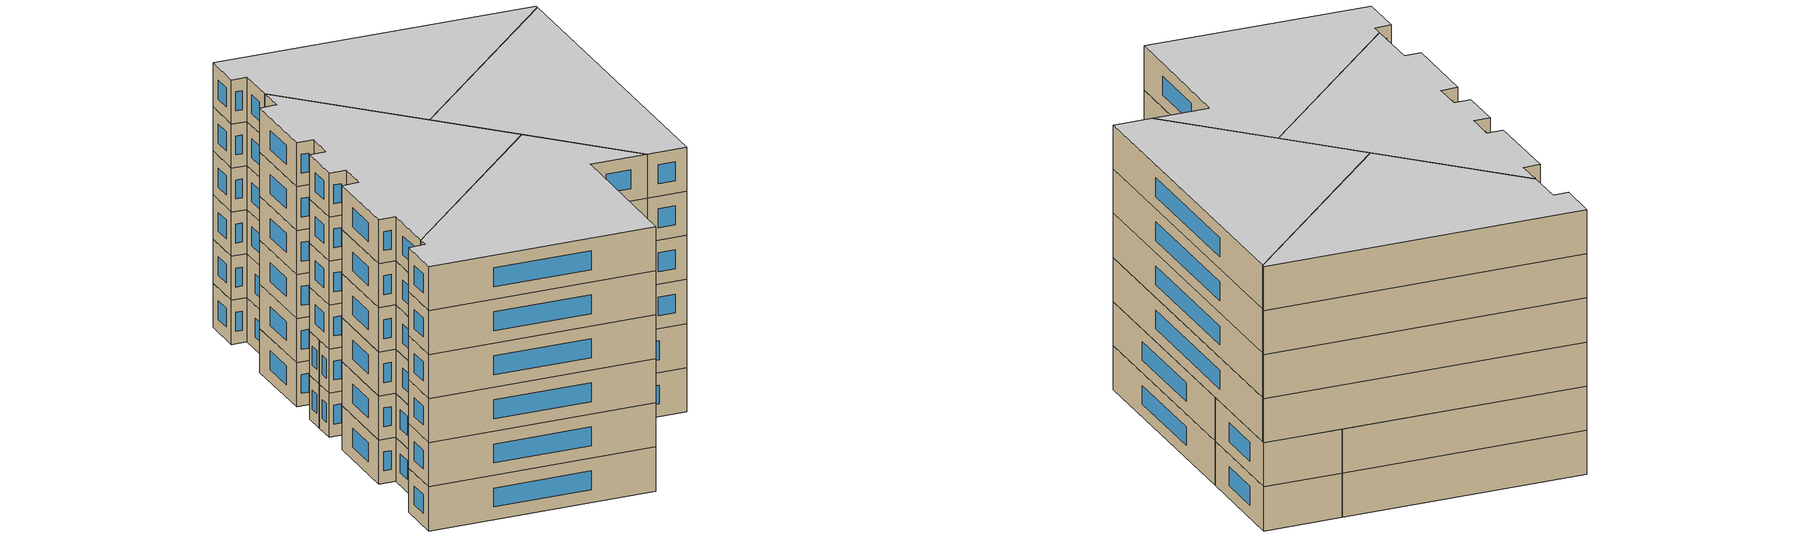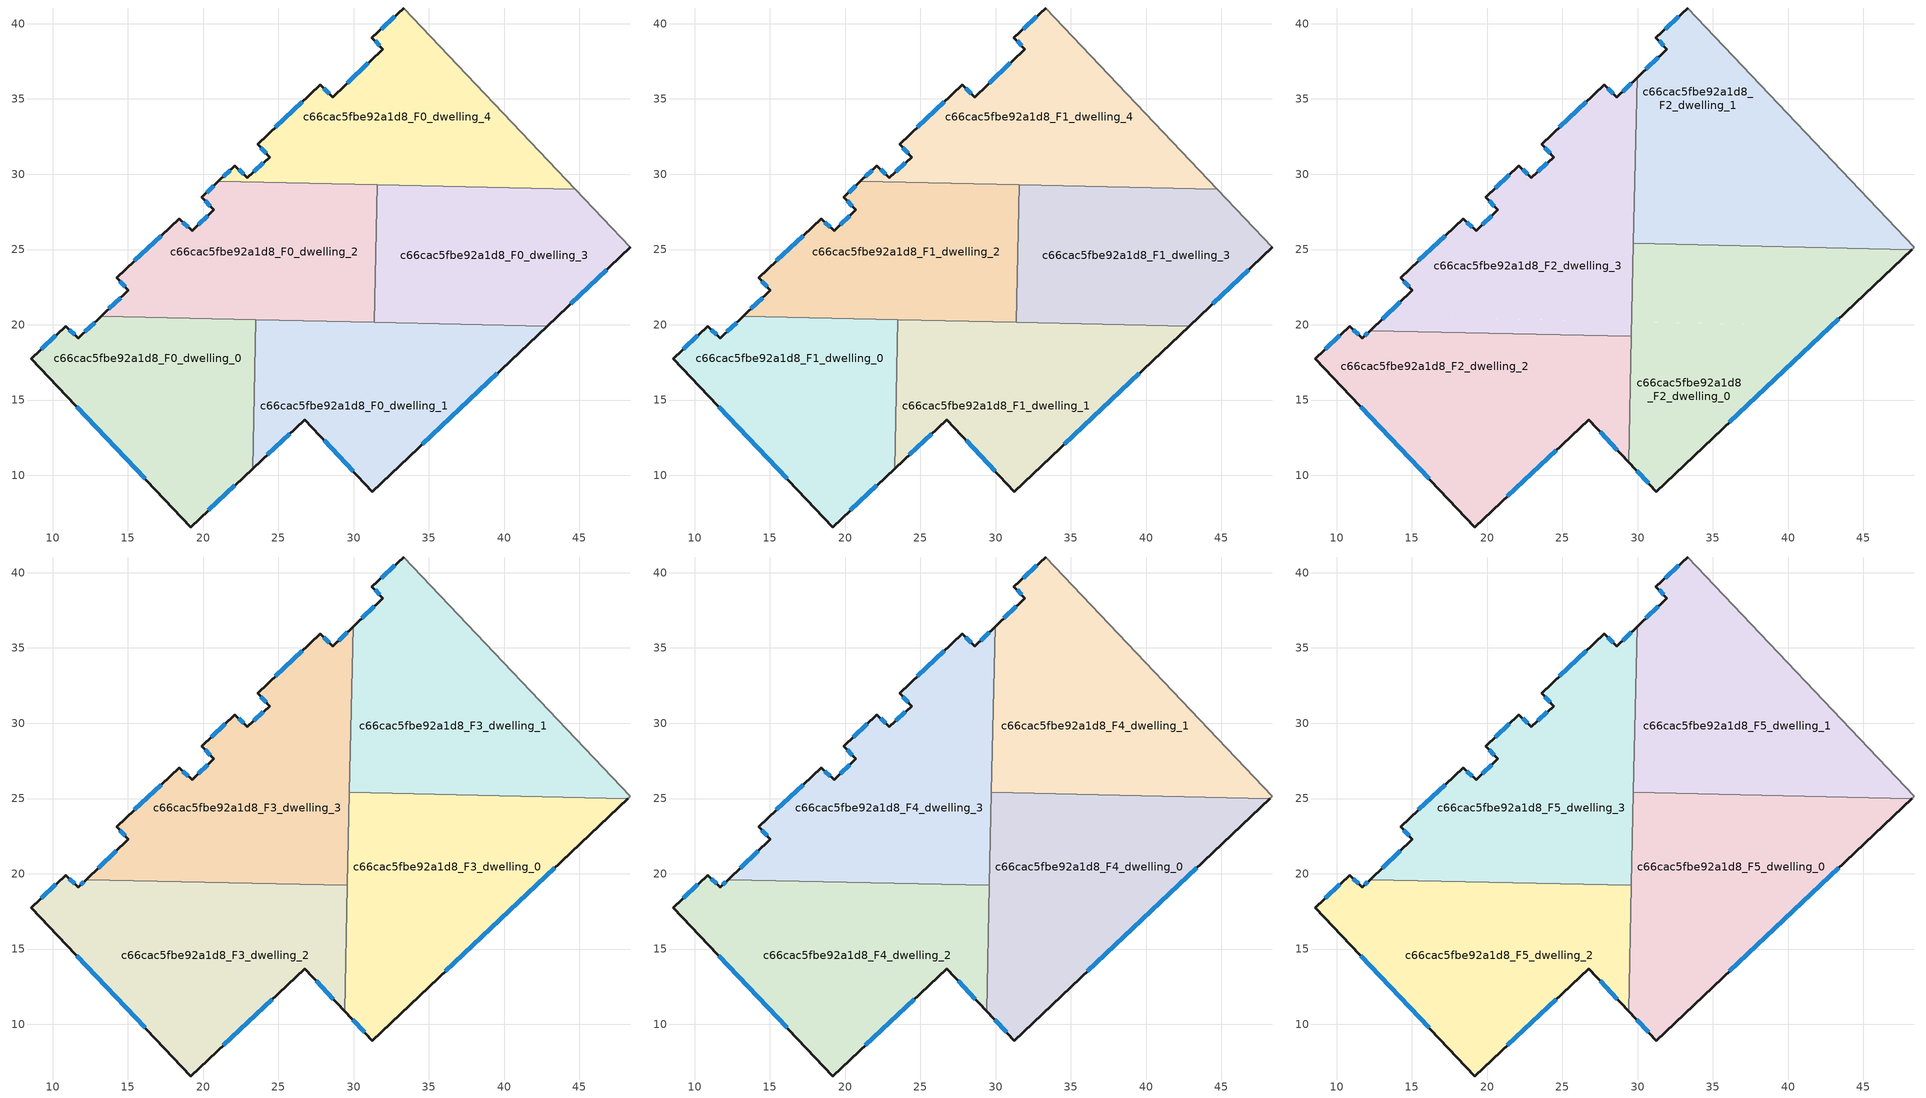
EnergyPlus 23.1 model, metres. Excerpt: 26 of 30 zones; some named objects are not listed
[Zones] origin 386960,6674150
c66cac5fbe92a1d8_F0_dwelling_0
 floor ground (EU_floor_Construction): 23.51,20.33 23.29,10.44 19.16,6.57 8.58,17.74 10.87,19.91 11.7,19.12 13.22,20.56 z0
 wall outside (EU_wall_Construction): 13.22,20.56 11.7,19.12 10.87,19.91 8.58,17.74 19.16,6.57 23.29,10.44 z0:3
 wall to c66cac5fbe92a1d8_F0_dwelling_1 (EU_wall_Construction): 23.29,10.44 23.51,20.33 z0:3
 wall to c66cac5fbe92a1d8_F0_dwelling_2 (EU_wall_Construction): 23.51,20.33 13.22,20.56 z0:3
 window (EU_Window_Construction): 20.34,7.67 22.11,9.33 / 11.6,14.55 16.14,9.76 / 10.21,19.29 9.23,18.36 / 11.46,19.34 11.1,19.68 / 12.79,20.15 12.14,19.53 z0.86:2.14
c66cac5fbe92a1d8_F0_dwelling_1
 floor ground (EU_floor_Construction): 42.85,19.91 31.25,8.92 26.74,13.68 23.29,10.44 23.51,20.33 z0
 wall outside (EU_wall_Construction): 23.29,10.44 26.74,13.68 31.25,8.92 42.85,19.91 z0:3
 wall to c66cac5fbe92a1d8_F0_dwelling_3 (EU_wall_Construction): 42.85,19.91 31.38,20.16 z0:3
 wall to c66cac5fbe92a1d8_F0_dwelling_2 (EU_wall_Construction): 31.38,20.16 23.51,20.33 z0:3
 window (EU_Window_Construction): 28.03,12.32 29.96,10.28 / 24.27,11.37 25.75,12.76 / 34.56,12.06 39.53,16.77 z0.86:2.14
c66cac5fbe92a1d8_F0_dwelling_2
 floor ground (EU_floor_Construction): 31.58,29.29 31.38,20.16 13.22,20.56 15.04,22.28 14.25,23.12 18.4,27.05 19.26,26.24 20.71,27.64 19.91,28.48 21.02,29.52 z0
 wall outside (EU_wall_Construction): 21.02,29.52 19.91,28.48 20.71,27.64 19.26,26.24 18.4,27.05 14.25,23.12 15.04,22.28 13.22,20.56 z0:3
 wall to c66cac5fbe92a1d8_F0_dwelling_3 (EU_wall_Construction): 31.38,20.16 31.58,29.29 z0:3
 wall to c66cac5fbe92a1d8_F0_dwelling_4 (EU_wall_Construction): 31.58,29.29 21.02,29.52 z0:3
 window (EU_Window_Construction): 20.7,29.23 20.23,28.78 / 14.52,21.79 13.74,21.05 / 14.47,22.88 14.81,22.52 / 17.22,25.93 15.44,24.24 / 19.02,26.47 18.65,26.82 / 20.3,27.24 19.68,26.64 / 20.14,28.24 20.48,27.88 z0.86:2.14
c66cac5fbe92a1d8_F0_dwelling_3
 floor ground (EU_floor_Construction): 44.72,29 48.38,25.14 42.85,19.91 31.38,20.16 31.58,29.29 z0
 wall outside (EU_wall_Construction): 42.85,19.91 48.38,25.14 z0:3
 wall adiabatic (EU_wall_Construction): 48.38,25.14 44.72,29 z0:3
 wall to c66cac5fbe92a1d8_F0_dwelling_4 (EU_wall_Construction): 44.72,29 31.58,29.29 z0:3
 window (EU_Window_Construction): 44.43,21.4 46.8,23.65 z0.86:2.14
c66cac5fbe92a1d8_F0_dwelling_4
 floor ground (EU_floor_Construction): 33.33,41.04 44.72,29 21.02,29.52 22.11,30.56 22.95,29.76 24.41,31.14 23.62,31.99 27.78,35.93 28.62,35.12 31.92,38.32 31.22,39.07 z0
 wall outside (EU_wall_Construction): 33.33,41.04 31.22,39.07 31.92,38.32 28.62,35.12 27.78,35.93 23.62,31.99 24.41,31.14 22.95,29.76 22.11,30.56 21.02,29.52 z0:3
 wall adiabatic (EU_wall_Construction): 44.72,29 33.33,41.04 z0:3
 window (EU_Window_Construction): 23.84,31.75 24.19,31.38 / 26.59,34.8 24.81,33.11 / 28.38,35.35 28.02,35.7 / 30.98,37.4 29.57,36.03 / 31.42,38.85 31.72,38.53 / 32.72,40.48 31.82,39.63 / 21.8,30.27 21.33,29.82 / 22.71,29.99 22.35,30.33 / 23.99,30.75 23.37,30.16 z0.86:2.14
c66cac5fbe92a1d8_F1_dwelling_0
 floor to c66cac5fbe92a1d8_F0_dwelling_0 (EU_floor_Construction): 23.51,20.33 23.29,10.44 19.16,6.57 8.58,17.74 10.87,19.91 11.7,19.12 13.22,20.56 z3
 wall outside (EU_wall_Construction): 13.22,20.56 11.7,19.12 10.87,19.91 8.58,17.74 19.16,6.57 23.29,10.44 z3:6
 wall to c66cac5fbe92a1d8_F1_dwelling_1 (EU_wall_Construction): 23.29,10.44 23.51,20.33 z3:6
 wall to c66cac5fbe92a1d8_F1_dwelling_2 (EU_wall_Construction): 23.51,20.33 13.22,20.56 z3:6
 window (EU_Window_Construction): 20.34,7.67 22.11,9.33 / 11.6,14.55 16.14,9.76 / 10.21,19.29 9.23,18.36 / 11.46,19.34 11.1,19.68 / 12.79,20.15 12.14,19.53 z3.86:5.14
c66cac5fbe92a1d8_F1_dwelling_1
 floor to c66cac5fbe92a1d8_F0_dwelling_1 (EU_floor_Construction): 42.85,19.91 31.25,8.92 26.74,13.68 23.29,10.44 23.51,20.33 z3
 wall outside (EU_wall_Construction): 23.29,10.44 26.74,13.68 31.25,8.92 42.85,19.91 z3:6
 wall to c66cac5fbe92a1d8_F1_dwelling_3 (EU_wall_Construction): 42.85,19.91 31.38,20.16 z3:6
 wall to c66cac5fbe92a1d8_F1_dwelling_2 (EU_wall_Construction): 31.38,20.16 23.51,20.33 z3:6
 window (EU_Window_Construction): 28.03,12.32 29.96,10.28 / 24.27,11.37 25.75,12.76 / 34.56,12.06 39.53,16.77 z3.86:5.14
c66cac5fbe92a1d8_F1_dwelling_2
 floor to c66cac5fbe92a1d8_F0_dwelling_2 (EU_floor_Construction): 31.58,29.29 31.38,20.16 13.22,20.56 15.04,22.28 14.25,23.12 18.4,27.05 19.26,26.24 20.71,27.64 19.91,28.48 21.02,29.52 z3
 wall outside (EU_wall_Construction): 21.02,29.52 19.91,28.48 20.71,27.64 19.26,26.24 18.4,27.05 14.25,23.12 15.04,22.28 13.22,20.56 z3:6
 wall to c66cac5fbe92a1d8_F1_dwelling_3 (EU_wall_Construction): 31.38,20.16 31.58,29.29 z3:6
 wall to c66cac5fbe92a1d8_F1_dwelling_4 (EU_wall_Construction): 31.58,29.29 21.02,29.52 z3:6
 window (EU_Window_Construction): 20.7,29.23 20.23,28.78 / 14.52,21.79 13.74,21.05 / 14.47,22.88 14.81,22.52 / 17.22,25.93 15.44,24.24 / 19.02,26.47 18.65,26.82 / 20.3,27.24 19.68,26.64 / 20.14,28.24 20.48,27.88 z3.86:5.14
 ceiling adiabatic (EU_roof_Construction): 31.38,20.16 31.58,29.29 29.81,29.33 29.61,20.2 z6
c66cac5fbe92a1d8_F1_dwelling_3
 floor to c66cac5fbe92a1d8_F0_dwelling_3 (EU_floor_Construction): 44.72,29 48.38,25.14 42.85,19.91 31.38,20.16 31.58,29.29 z3
 wall outside (EU_wall_Construction): 42.85,19.91 48.38,25.14 z3:6
 wall adiabatic (EU_wall_Construction): 48.38,25.14 44.72,29 z3:6
 wall to c66cac5fbe92a1d8_F1_dwelling_4 (EU_wall_Construction): 44.72,29 31.58,29.29 z3:6
 window (EU_Window_Construction): 44.43,21.4 46.8,23.65 z3.86:5.14
c66cac5fbe92a1d8_F1_dwelling_4
 floor to c66cac5fbe92a1d8_F0_dwelling_4 (EU_floor_Construction): 33.33,41.04 44.72,29 21.02,29.52 22.11,30.56 22.95,29.76 24.41,31.14 23.62,31.99 27.78,35.93 28.62,35.12 31.92,38.32 31.22,39.07 z3
 wall outside (EU_wall_Construction): 33.33,41.04 31.22,39.07 31.92,38.32 28.62,35.12 27.78,35.93 23.62,31.99 24.41,31.14 22.95,29.76 22.11,30.56 21.02,29.52 z3:6
 wall adiabatic (EU_wall_Construction): 44.72,29 33.33,41.04 z3:6
 window (EU_Window_Construction): 23.84,31.75 24.19,31.38 / 26.59,34.8 24.81,33.11 / 28.38,35.35 28.02,35.7 / 30.98,37.4 29.57,36.03 / 31.42,38.85 31.72,38.53 / 32.72,40.48 31.82,39.63 / 21.8,30.27 21.33,29.82 / 22.71,29.99 22.35,30.33 / 23.99,30.75 23.37,30.16 z3.86:5.14
c66cac5fbe92a1d8_F2_dwelling_0
 floor to c66cac5fbe92a1d8_F1_dwelling_1 (EU_floor_Construction): 42.85,19.91 31.25,8.92 29.4,10.88 29.61,20.2 z6
 floor to c66cac5fbe92a1d8_F1_dwelling_3 (EU_floor_Construction): 48.22,25 42.85,19.91 31.38,20.16 31.49,25.37 z6
 floor adiabatic (EU_floor_Construction): 31.49,25.37 31.38,20.16 29.61,20.2 29.72,25.4 z6
 wall outside (EU_wall_Construction): 29.4,10.88 31.25,8.92 48.22,25 z6:9
 wall to c66cac5fbe92a1d8_F2_dwelling_1 (EU_wall_Construction): 48.22,25 29.72,25.4 z6:9
 wall to c66cac5fbe92a1d8_F2_dwelling_2 (EU_wall_Construction): 29.58,19.24 29.4,10.88 z6:9
 wall to c66cac5fbe92a1d8_F2_dwelling_3 (EU_wall_Construction): 29.72,25.4 29.58,19.24 z6:9
 window (EU_Window_Construction): 36.1,13.52 43.37,20.4 / 29.93,10.32 30.72,9.48 z6.86:8.14
c66cac5fbe92a1d8_F2_dwelling_1
 floor to c66cac5fbe92a1d8_F1_dwelling_4 (EU_floor_Construction): 33.33,41.04 44.72,29 29.81,29.33 29.96,36.41 31.92,38.32 31.22,39.07 z6
 floor adiabatic (EU_floor_Construction): 31.58,29.29 31.49,25.37 29.72,25.4 29.81,29.33 z6
 floor to c66cac5fbe92a1d8_F1_dwelling_3 (EU_floor_Construction): 44.72,29 48.38,25.14 48.22,25 31.49,25.37 31.58,29.29 z6
 wall outside (EU_wall_Construction): 33.33,41.04 31.22,39.07 31.92,38.32 29.96,36.41 z6:9
 wall adiabatic (EU_wall_Construction): 48.22,25 48.38,25.14 33.33,41.04 z6:9
 wall to c66cac5fbe92a1d8_F2_dwelling_3 (EU_wall_Construction): 29.96,36.41 29.72,25.4 z6:9
 window (EU_Window_Construction): 32.72,40.48 31.82,39.63 / 31.36,37.77 30.52,36.96 / 31.42,38.85 31.72,38.53 z6.86:8.14
c66cac5fbe92a1d8_F2_dwelling_2
 floor to c66cac5fbe92a1d8_F1_dwelling_0 (EU_floor_Construction): 23.48,19.37 23.29,10.44 19.16,6.57 8.58,17.74 10.87,19.91 11.7,19.12 12.23,19.62 z6
 floor to c66cac5fbe92a1d8_F1_dwelling_1 (EU_floor_Construction): 29.58,19.24 29.4,10.88 26.74,13.68 23.29,10.44 23.48,19.37 z6
 wall outside (EU_wall_Construction): 12.23,19.62 11.7,19.12 10.87,19.91 8.58,17.74 19.16,6.57 26.74,13.68 29.4,10.88 z6:9
 wall to c66cac5fbe92a1d8_F2_dwelling_3 (EU_wall_Construction): 29.58,19.24 12.23,19.62 z6:9
 window (EU_Window_Construction): 12.08,19.47 11.85,19.26 / 27.5,12.88 28.64,11.68 / 21.33,8.6 24.58,11.65 / 11.6,14.55 16.14,9.76 / 10.21,19.29 9.23,18.36 / 11.46,19.34 11.1,19.68 z6.86:8.14
c66cac5fbe92a1d8_F2_dwelling_3
 floor to c66cac5fbe92a1d8_F1_dwelling_2 (EU_floor_Construction): 29.81,29.33 29.61,20.2 13.22,20.56 15.04,22.28 14.25,23.12 18.4,27.05 19.26,26.24 20.71,27.64 19.91,28.48 21.02,29.52 z6
 floor to c66cac5fbe92a1d8_F1_dwelling_0 (EU_floor_Construction): 23.51,20.33 23.48,19.37 12.23,19.62 13.22,20.56 z6
 floor to c66cac5fbe92a1d8_F1_dwelling_4 (EU_floor_Construction): 29.96,36.41 29.81,29.33 21.02,29.52 22.11,30.56 22.95,29.76 24.41,31.14 23.62,31.99 27.78,35.93 28.62,35.12 z6
 floor to c66cac5fbe92a1d8_F1_dwelling_1 (EU_floor_Construction): 29.61,20.2 29.58,19.24 23.48,19.37 23.51,20.33 z6
 wall outside (EU_wall_Construction): 29.96,36.41 28.62,35.12 27.78,35.93 23.62,31.99 24.41,31.14 22.95,29.76 22.11,30.56 19.91,28.48 20.71,27.64 19.26,26.24 18.4,27.05 14.25,23.12 15.04,22.28 12.23,19.62 z6:9
 window (EU_Window_Construction): 19.02,26.47 18.65,26.82 / 20.3,27.24 19.68,26.64 / 20.14,28.24 20.48,27.88 / 21.48,29.97 20.54,29.08 / 22.71,29.99 22.35,30.33 / 23.99,30.75 23.37,30.16 / 23.84,31.75 24.19,31.38 / 26.59,34.8 24.81,33.11 / 28.38,35.35 28.02,35.7 / 29.58,36.04 29.01,35.49 / 14.24,21.52 13.04,20.38 / 14.47,22.88 14.81,22.52 / 17.22,25.93 15.44,24.24 z6.86:8.14
c66cac5fbe92a1d8_F3_dwelling_0
 floor to c66cac5fbe92a1d8_F2_dwelling_0 (EU_floor_Construction): 48.22,25 31.25,8.92 29.4,10.88 29.72,25.4 z9
 wall outside (EU_wall_Construction): 29.4,10.88 31.25,8.92 48.22,25 z9:12
 wall to c66cac5fbe92a1d8_F3_dwelling_1 (EU_wall_Construction): 48.22,25 29.72,25.4 z9:12
 wall to c66cac5fbe92a1d8_F3_dwelling_2 (EU_wall_Construction): 29.58,19.24 29.4,10.88 z9:12
 wall to c66cac5fbe92a1d8_F3_dwelling_3 (EU_wall_Construction): 29.72,25.4 29.58,19.24 z9:12
 window (EU_Window_Construction): 36.1,13.52 43.37,20.4 / 29.93,10.32 30.72,9.48 z9.86:11.14
c66cac5fbe92a1d8_F3_dwelling_1
 floor to c66cac5fbe92a1d8_F2_dwelling_1 (EU_floor_Construction): 33.33,41.04 48.38,25.14 48.22,25 29.72,25.4 29.96,36.41 31.92,38.32 31.22,39.07 z9
 wall outside (EU_wall_Construction): 33.33,41.04 31.22,39.07 31.92,38.32 29.96,36.41 z9:12
 wall adiabatic (EU_wall_Construction): 48.22,25 48.38,25.14 33.33,41.04 z9:12
 wall to c66cac5fbe92a1d8_F3_dwelling_3 (EU_wall_Construction): 29.96,36.41 29.72,25.4 z9:12
 window (EU_Window_Construction): 32.72,40.48 31.82,39.63 / 31.36,37.77 30.52,36.96 / 31.42,38.85 31.72,38.53 z9.86:11.14
c66cac5fbe92a1d8_F3_dwelling_2
 floor to c66cac5fbe92a1d8_F2_dwelling_2 (EU_floor_Construction): 29.58,19.24 29.4,10.88 26.74,13.68 19.16,6.57 8.58,17.74 10.87,19.91 11.7,19.12 12.23,19.62 z9
 wall outside (EU_wall_Construction): 12.23,19.62 11.7,19.12 10.87,19.91 8.58,17.74 19.16,6.57 26.74,13.68 29.4,10.88 z9:12
 wall to c66cac5fbe92a1d8_F3_dwelling_3 (EU_wall_Construction): 29.58,19.24 12.23,19.62 z9:12
 window (EU_Window_Construction): 12.08,19.47 11.85,19.26 / 27.5,12.88 28.64,11.68 / 21.33,8.6 24.58,11.65 / 11.6,14.55 16.14,9.76 / 10.21,19.29 9.23,18.36 / 11.46,19.34 11.1,19.68 z9.86:11.14
c66cac5fbe92a1d8_F3_dwelling_3
 floor to c66cac5fbe92a1d8_F2_dwelling_3 (EU_floor_Construction): 29.96,36.41 29.58,19.24 12.23,19.62 15.04,22.28 14.25,23.12 18.4,27.05 19.26,26.24 20.71,27.64 19.91,28.48 22.11,30.56 22.95,29.76 24.41,31.14 23.62,31.99 27.78,35.93 28.62,35.12 z9
 wall outside (EU_wall_Construction): 29.96,36.41 28.62,35.12 27.78,35.93 23.62,31.99 24.41,31.14 22.95,29.76 22.11,30.56 19.91,28.48 20.71,27.64 19.26,26.24 18.4,27.05 14.25,23.12 15.04,22.28 12.23,19.62 z9:12
 window (EU_Window_Construction): 19.02,26.47 18.65,26.82 / 20.3,27.24 19.68,26.64 / 20.14,28.24 20.48,27.88 / 21.48,29.97 20.54,29.08 / 22.71,29.99 22.35,30.33 / 23.99,30.75 23.37,30.16 / 23.84,31.75 24.19,31.38 / 26.59,34.8 24.81,33.11 / 28.38,35.35 28.02,35.7 / 29.58,36.04 29.01,35.49 / 14.24,21.52 13.04,20.38 / 14.47,22.88 14.81,22.52 / 17.22,25.93 15.44,24.24 z9.86:11.14
c66cac5fbe92a1d8_F4_dwelling_0
 floor to c66cac5fbe92a1d8_F3_dwelling_0 (EU_floor_Construction): 48.22,25 31.25,8.92 29.4,10.88 29.72,25.4 z12
 wall outside (EU_wall_Construction): 29.4,10.88 31.25,8.92 48.22,25 z12:15
 wall to c66cac5fbe92a1d8_F4_dwelling_1 (EU_wall_Construction): 48.22,25 29.72,25.4 z12:15
 wall to c66cac5fbe92a1d8_F4_dwelling_2 (EU_wall_Construction): 29.58,19.24 29.4,10.88 z12:15
 wall to c66cac5fbe92a1d8_F4_dwelling_3 (EU_wall_Construction): 29.72,25.4 29.58,19.24 z12:15
 window (EU_Window_Construction): 36.1,13.52 43.37,20.4 / 29.93,10.32 30.72,9.48 z12.86:14.14
c66cac5fbe92a1d8_F4_dwelling_1
 floor to c66cac5fbe92a1d8_F3_dwelling_1 (EU_floor_Construction): 33.33,41.04 48.38,25.14 48.22,25 29.72,25.4 29.96,36.41 31.92,38.32 31.22,39.07 z12
 wall outside (EU_wall_Construction): 33.33,41.04 31.22,39.07 31.92,38.32 29.96,36.41 z12:15
 wall adiabatic (EU_wall_Construction): 48.22,25 48.38,25.14 33.33,41.04 z12:15
 wall to c66cac5fbe92a1d8_F4_dwelling_3 (EU_wall_Construction): 29.96,36.41 29.72,25.4 z12:15
 window (EU_Window_Construction): 32.72,40.48 31.82,39.63 / 31.36,37.77 30.52,36.96 / 31.42,38.85 31.72,38.53 z12.86:14.14
c66cac5fbe92a1d8_F4_dwelling_2
 floor to c66cac5fbe92a1d8_F3_dwelling_2 (EU_floor_Construction): 29.58,19.24 29.4,10.88 26.74,13.68 19.16,6.57 8.58,17.74 10.87,19.91 11.7,19.12 12.23,19.62 z12
 wall outside (EU_wall_Construction): 12.23,19.62 11.7,19.12 10.87,19.91 8.58,17.74 19.16,6.57 26.74,13.68 29.4,10.88 z12:15
 wall to c66cac5fbe92a1d8_F4_dwelling_3 (EU_wall_Construction): 29.58,19.24 12.23,19.62 z12:15
 window (EU_Window_Construction): 12.08,19.47 11.85,19.26 / 27.5,12.88 28.64,11.68 / 21.33,8.6 24.58,11.65 / 11.6,14.55 16.14,9.76 / 10.21,19.29 9.23,18.36 / 11.46,19.34 11.1,19.68 z12.86:14.14
c66cac5fbe92a1d8_F4_dwelling_3
 floor to c66cac5fbe92a1d8_F3_dwelling_3 (EU_floor_Construction): 29.96,36.41 29.58,19.24 12.23,19.62 15.04,22.28 14.25,23.12 18.4,27.05 19.26,26.24 20.71,27.64 19.91,28.48 22.11,30.56 22.95,29.76 24.41,31.14 23.62,31.99 27.78,35.93 28.62,35.12 z12
 wall outside (EU_wall_Construction): 29.96,36.41 28.62,35.12 27.78,35.93 23.62,31.99 24.41,31.14 22.95,29.76 22.11,30.56 19.91,28.48 20.71,27.64 19.26,26.24 18.4,27.05 14.25,23.12 15.04,22.28 12.23,19.62 z12:15
 window (EU_Window_Construction): 19.02,26.47 18.65,26.82 / 20.3,27.24 19.68,26.64 / 20.14,28.24 20.48,27.88 / 21.48,29.97 20.54,29.08 / 22.71,29.99 22.35,30.33 / 23.99,30.75 23.37,30.16 / 23.84,31.75 24.19,31.38 / 26.59,34.8 24.81,33.11 / 28.38,35.35 28.02,35.7 / 29.58,36.04 29.01,35.49 / 14.24,21.52 13.04,20.38 / 14.47,22.88 14.81,22.52 / 17.22,25.93 15.44,24.24 z12.86:14.14
c66cac5fbe92a1d8_F5_dwelling_0
 floor to c66cac5fbe92a1d8_F4_dwelling_0 (EU_floor_Construction): 48.22,25 31.25,8.92 29.4,10.88 29.72,25.4 z15
 wall outside (EU_wall_Construction): 29.4,10.88 31.25,8.92 48.22,25 z15:18
 wall to c66cac5fbe92a1d8_F5_dwelling_1 (EU_wall_Construction): 48.22,25 29.72,25.4 z15:18
 wall to c66cac5fbe92a1d8_F5_dwelling_2 (EU_wall_Construction): 29.58,19.24 29.4,10.88 z15:18
 wall to c66cac5fbe92a1d8_F5_dwelling_3 (EU_wall_Construction): 29.72,25.4 29.58,19.24 z15:18
 window (EU_Window_Construction): 36.1,13.52 43.37,20.4 / 29.93,10.32 30.72,9.48 z15.86:17.14
 ceiling to c66cac5fbe92a1d8_F6_dwelling_0 (EU_floor_Construction): 48.22,25 29.72,25.4 29.4,10.88 31.25,8.92 z18
c66cac5fbe92a1d8_F5_dwelling_1
 floor to c66cac5fbe92a1d8_F4_dwelling_1 (EU_floor_Construction): 33.33,41.04 48.38,25.14 48.22,25 29.72,25.4 29.96,36.41 31.92,38.32 31.22,39.07 z15
 wall outside (EU_wall_Construction): 33.33,41.04 31.22,39.07 31.92,38.32 29.96,36.41 z15:18
 wall adiabatic (EU_wall_Construction): 48.22,25 48.38,25.14 33.33,41.04 z15:18
 wall to c66cac5fbe92a1d8_F5_dwelling_3 (EU_wall_Construction): 29.96,36.41 29.72,25.4 z15:18
 window (EU_Window_Construction): 32.72,40.48 31.82,39.63 / 31.36,37.77 30.52,36.96 / 31.42,38.85 31.72,38.53 z15.86:17.14
 ceiling to c66cac5fbe92a1d8_F6_dwelling_1 (EU_floor_Construction): 48.38,25.14 33.33,41.04 31.22,39.07 31.92,38.32 29.96,36.41 29.72,25.4 48.22,25 z18
c66cac5fbe92a1d8_F5_dwelling_2
 floor to c66cac5fbe92a1d8_F4_dwelling_2 (EU_floor_Construction): 29.58,19.24 29.4,10.88 26.74,13.68 19.16,6.57 8.58,17.74 10.87,19.91 11.7,19.12 12.23,19.62 z15
 wall outside (EU_wall_Construction): 12.23,19.62 11.7,19.12 10.87,19.91 8.58,17.74 19.16,6.57 26.74,13.68 29.4,10.88 z15:18
 wall to c66cac5fbe92a1d8_F5_dwelling_3 (EU_wall_Construction): 29.58,19.24 12.23,19.62 z15:18
 window (EU_Window_Construction): 12.08,19.47 11.85,19.26 / 27.5,12.88 28.64,11.68 / 21.33,8.6 24.58,11.65 / 11.6,14.55 16.14,9.76 / 10.21,19.29 9.23,18.36 / 11.46,19.34 11.1,19.68 z15.86:17.14
 ceiling to c66cac5fbe92a1d8_F6_dwelling_2 (EU_floor_Construction): 29.4,10.88 29.58,19.24 12.23,19.62 11.7,19.12 10.87,19.91 8.58,17.74 19.16,6.57 26.74,13.68 z18
c66cac5fbe92a1d8_F5_dwelling_3
 floor to c66cac5fbe92a1d8_F4_dwelling_3 (EU_floor_Construction): 29.96,36.41 29.58,19.24 12.23,19.62 15.04,22.28 14.25,23.12 18.4,27.05 19.26,26.24 20.71,27.64 19.91,28.48 22.11,30.56 22.95,29.76 24.41,31.14 23.62,31.99 27.78,35.93 28.62,35.12 z15
 wall outside (EU_wall_Construction): 29.96,36.41 28.62,35.12 27.78,35.93 23.62,31.99 24.41,31.14 22.95,29.76 22.11,30.56 19.91,28.48 20.71,27.64 19.26,26.24 18.4,27.05 14.25,23.12 15.04,22.28 12.23,19.62 z15:18
 window (EU_Window_Construction): 19.02,26.47 18.65,26.82 / 20.3,27.24 19.68,26.64 / 20.14,28.24 20.48,27.88 / 21.48,29.97 20.54,29.08 / 22.71,29.99 22.35,30.33 / 23.99,30.75 23.37,30.16 / 23.84,31.75 24.19,31.38 / 26.59,34.8 24.81,33.11 / 28.38,35.35 28.02,35.7 / 29.58,36.04 29.01,35.49 / 14.24,21.52 13.04,20.38 / 14.47,22.88 14.81,22.52 / 17.22,25.93 15.44,24.24 z15.86:17.14
 ceiling to c66cac5fbe92a1d8_F6_dwelling_3 (EU_floor_Construction): 29.58,19.24 29.96,36.41 28.62,35.12 27.78,35.93 23.62,31.99 24.41,31.14 22.95,29.76 22.11,30.56 19.91,28.48 20.71,27.64 19.26,26.24 18.4,27.05 14.25,23.12 15.04,22.28 12.23,19.62 z18
[Building]
EU S2 Campaign: North Axis=0; Terrain=City; Solar Distribution=FullExterior
[Site:Location]
Helsinki-Vantaa.AP: Latitude=60.317; Longitude=24.963; Time Zone=2; Elevation=54.6
[SizingPeriod:WeatherFileDays]
AnnualSizingPeriod: Begin Month=1; Begin Day of Month=1; End Month=12; End Day of Month=31; Day of Week for Start Day=Monday; Use Weather File Daylight Saving Period=No; Use Weather File Rain and Snow Indicators=No
[MATERIAL]
EU_InternalMass_Material: Roughness=MediumRough; Thickness=0.1; Conductivity=1; Density=1800; Specific Heat=900; Thermal Absorptance=0.9; Solar Absorptance=0.7; Visible Absorptance=0.7
[MATERIAL:NOMASS] Roughness=MediumRough; Thermal Absorptance=0.9; Solar Absorptance=0.7; Visible Absorptance=0.7
Name | Thermal Resistance
EU_wall_NoMass | 2.6932
EU_roof_NoMass | 3.19818
EU_floor_NoMass | 2.22482
[WINDOWMATERIAL:SIMPLEGLAZINGSYSTEM]
EU_Window_SimpleGlazing: UFactor=2.14966; Solar Heat Gain Coefficient=0.7; Visible Transmittance=0.7
[CONSTRUCTION]
EU_wall_Construction: EU_wall_NoMass
EU_roof_Construction: EU_roof_NoMass
EU_floor_Construction: EU_floor_NoMass
EU_Window_Construction: EU_Window_SimpleGlazing
EU_InternalMass_Construction: EU_InternalMass_Material
[ZONE] Type=1; Multiplier=1; Ceiling Height=autocalculate; Floor Area=autocalculate; Part of Total Floor Area=Yes
Name | Volume
c66cac5fbe92a1d8_F0_dwelling_0; c66cac5fbe92a1d8_F1_dwelling_0; c66cac5fbe92a1d8_F0_dwelling_1; c66cac5fbe92a1d8_F1_dwelling_1 | 398.078
c66cac5fbe92a1d8_F2_dwelling_0; c66cac5fbe92a1d8_F3_dwelling_0; c66cac5fbe92a1d8_F4_dwelling_0; c66cac5fbe92a1d8_F5_dwelling_0 | 497.662
c66cac5fbe92a1d8_F2_dwelling_1; c66cac5fbe92a1d8_F3_dwelling_1; c66cac5fbe92a1d8_F4_dwelling_1; c66cac5fbe92a1d8_F5_dwelling_1 | 497.618
c66cac5fbe92a1d8_F0_dwelling_2; c66cac5fbe92a1d8_F1_dwelling_2 | 398.126
c66cac5fbe92a1d8_F2_dwelling_2; c66cac5fbe92a1d8_F3_dwelling_2; c66cac5fbe92a1d8_F4_dwelling_2; c66cac5fbe92a1d8_F5_dwelling_2 | 497.843
c66cac5fbe92a1d8_F0_dwelling_3; c66cac5fbe92a1d8_F1_dwelling_3 | 398.141
c66cac5fbe92a1d8_F2_dwelling_3; c66cac5fbe92a1d8_F3_dwelling_3; c66cac5fbe92a1d8_F4_dwelling_3; c66cac5fbe92a1d8_F5_dwelling_3 | 497.38
c66cac5fbe92a1d8_F0_dwelling_4; c66cac5fbe92a1d8_F1_dwelling_4 | 398.103
[INTERNALMASS] Construction=EU_InternalMass_Construction
Name | Zone or ZoneList | Surface Area
c66cac5fbe92a1d8_F0_dwelling_0_EU_InternalMass | c66cac5fbe92a1d8_F0_dwelling_0 | 132.695
c66cac5fbe92a1d8_F0_dwelling_1_EU_InternalMass | c66cac5fbe92a1d8_F0_dwelling_1 | 132.696
c66cac5fbe92a1d8_F0_dwelling_2_EU_InternalMass | c66cac5fbe92a1d8_F0_dwelling_2 | 132.708
c66cac5fbe92a1d8_F0_dwelling_3_EU_InternalMass | c66cac5fbe92a1d8_F0_dwelling_3 | 132.713
c66cac5fbe92a1d8_F0_dwelling_4_EU_InternalMass | c66cac5fbe92a1d8_F0_dwelling_4 | 132.701
c66cac5fbe92a1d8_F1_dwelling_0_EU_InternalMass | c66cac5fbe92a1d8_F1_dwelling_0 | 132.695
c66cac5fbe92a1d8_F1_dwelling_1_EU_InternalMass | c66cac5fbe92a1d8_F1_dwelling_1 | 132.696
c66cac5fbe92a1d8_F1_dwelling_2_EU_InternalMass | c66cac5fbe92a1d8_F1_dwelling_2 | 132.708
c66cac5fbe92a1d8_F1_dwelling_3_EU_InternalMass | c66cac5fbe92a1d8_F1_dwelling_3 | 132.713
c66cac5fbe92a1d8_F1_dwelling_4_EU_InternalMass | c66cac5fbe92a1d8_F1_dwelling_4 | 132.701
c66cac5fbe92a1d8_F2_dwelling_0_EU_InternalMass | c66cac5fbe92a1d8_F2_dwelling_0 | 165.891
c66cac5fbe92a1d8_F2_dwelling_1_EU_InternalMass | c66cac5fbe92a1d8_F2_dwelling_1 | 165.873
c66cac5fbe92a1d8_F2_dwelling_2_EU_InternalMass | c66cac5fbe92a1d8_F2_dwelling_2 | 165.947
c66cac5fbe92a1d8_F2_dwelling_3_EU_InternalMass | c66cac5fbe92a1d8_F2_dwelling_3 | 165.793
c66cac5fbe92a1d8_F3_dwelling_0_EU_InternalMass | c66cac5fbe92a1d8_F3_dwelling_0 | 165.891
c66cac5fbe92a1d8_F3_dwelling_1_EU_InternalMass | c66cac5fbe92a1d8_F3_dwelling_1 | 165.873
c66cac5fbe92a1d8_F3_dwelling_2_EU_InternalMass | c66cac5fbe92a1d8_F3_dwelling_2 | 165.947
c66cac5fbe92a1d8_F3_dwelling_3_EU_InternalMass | c66cac5fbe92a1d8_F3_dwelling_3 | 165.793
c66cac5fbe92a1d8_F4_dwelling_0_EU_InternalMass | c66cac5fbe92a1d8_F4_dwelling_0 | 165.891
c66cac5fbe92a1d8_F4_dwelling_1_EU_InternalMass | c66cac5fbe92a1d8_F4_dwelling_1 | 165.873
c66cac5fbe92a1d8_F4_dwelling_2_EU_InternalMass | c66cac5fbe92a1d8_F4_dwelling_2 | 165.947
c66cac5fbe92a1d8_F4_dwelling_3_EU_InternalMass | c66cac5fbe92a1d8_F4_dwelling_3 | 165.793
c66cac5fbe92a1d8_F5_dwelling_0_EU_InternalMass | c66cac5fbe92a1d8_F5_dwelling_0 | 165.891
c66cac5fbe92a1d8_F5_dwelling_1_EU_InternalMass | c66cac5fbe92a1d8_F5_dwelling_1 | 165.873
c66cac5fbe92a1d8_F5_dwelling_2_EU_InternalMass | c66cac5fbe92a1d8_F5_dwelling_2 | 165.947
c66cac5fbe92a1d8_F5_dwelling_3_EU_InternalMass | c66cac5fbe92a1d8_F5_dwelling_3 | 165.793
[OTHEREQUIPMENT] Fuel Type=Electricity; Design Level Calculation Method=Watts/Area; Power per Zone Floor Area=1; Fraction Latent=0; Fraction Radiant=0; Fraction Lost=0; Carbon Dioxide Generation Rate=0; EndUse Subcategory=EU_Step8_InternalGains
Name | Zone or ZoneList or Space or SpaceList | Schedule
EU_Step8_InternalGain_c66cac5fbe92a1d8_F0_dwelling_0_f000 | c66cac5fbe92a1d8_F0_dwelling_0 | EU_Step8_GainSchedule_c66cac5fbe92a1d8_F0_dwelling_0_f000
EU_Step8_InternalGain_c66cac5fbe92a1d8_F0_dwelling_1_f000 | c66cac5fbe92a1d8_F0_dwelling_1 | EU_Step8_GainSchedule_c66cac5fbe92a1d8_F0_dwelling_1_f000
EU_Step8_InternalGain_c66cac5fbe92a1d8_F0_dwelling_2_f000 | c66cac5fbe92a1d8_F0_dwelling_2 | EU_Step8_GainSchedule_c66cac5fbe92a1d8_F0_dwelling_2_f000
EU_Step8_InternalGain_c66cac5fbe92a1d8_F0_dwelling_3_f000 | c66cac5fbe92a1d8_F0_dwelling_3 | EU_Step8_GainSchedule_c66cac5fbe92a1d8_F0_dwelling_3_f000
EU_Step8_InternalGain_c66cac5fbe92a1d8_F0_dwelling_4_f000 | c66cac5fbe92a1d8_F0_dwelling_4 | EU_Step8_GainSchedule_c66cac5fbe92a1d8_F0_dwelling_4_f000
EU_Step8_InternalGain_c66cac5fbe92a1d8_F1_dwelling_0_f000 | c66cac5fbe92a1d8_F1_dwelling_0 | EU_Step8_GainSchedule_c66cac5fbe92a1d8_F1_dwelling_0_f000
EU_Step8_InternalGain_c66cac5fbe92a1d8_F1_dwelling_1_f000 | c66cac5fbe92a1d8_F1_dwelling_1 | EU_Step8_GainSchedule_c66cac5fbe92a1d8_F1_dwelling_1_f000
EU_Step8_InternalGain_c66cac5fbe92a1d8_F1_dwelling_2_f000 | c66cac5fbe92a1d8_F1_dwelling_2 | EU_Step8_GainSchedule_c66cac5fbe92a1d8_F1_dwelling_2_f000
EU_Step8_InternalGain_c66cac5fbe92a1d8_F1_dwelling_3_f000 | c66cac5fbe92a1d8_F1_dwelling_3 | EU_Step8_GainSchedule_c66cac5fbe92a1d8_F1_dwelling_3_f000
EU_Step8_InternalGain_c66cac5fbe92a1d8_F1_dwelling_4_f000 | c66cac5fbe92a1d8_F1_dwelling_4 | EU_Step8_GainSchedule_c66cac5fbe92a1d8_F1_dwelling_4_f000
EU_Step8_InternalGain_c66cac5fbe92a1d8_F2_dwelling_0_f000 | c66cac5fbe92a1d8_F2_dwelling_0 | EU_Step8_GainSchedule_c66cac5fbe92a1d8_F2_dwelling_0_f000
EU_Step8_InternalGain_c66cac5fbe92a1d8_F2_dwelling_1_f000 | c66cac5fbe92a1d8_F2_dwelling_1 | EU_Step8_GainSchedule_c66cac5fbe92a1d8_F2_dwelling_1_f000
EU_Step8_InternalGain_c66cac5fbe92a1d8_F2_dwelling_2_f000 | c66cac5fbe92a1d8_F2_dwelling_2 | EU_Step8_GainSchedule_c66cac5fbe92a1d8_F2_dwelling_2_f000
EU_Step8_InternalGain_c66cac5fbe92a1d8_F2_dwelling_3_f000 | c66cac5fbe92a1d8_F2_dwelling_3 | EU_Step8_GainSchedule_c66cac5fbe92a1d8_F2_dwelling_3_f000
EU_Step8_InternalGain_c66cac5fbe92a1d8_F3_dwelling_0_f000 | c66cac5fbe92a1d8_F3_dwelling_0 | EU_Step8_GainSchedule_c66cac5fbe92a1d8_F3_dwelling_0_f000
EU_Step8_InternalGain_c66cac5fbe92a1d8_F3_dwelling_1_f000 | c66cac5fbe92a1d8_F3_dwelling_1 | EU_Step8_GainSchedule_c66cac5fbe92a1d8_F3_dwelling_1_f000
EU_Step8_InternalGain_c66cac5fbe92a1d8_F3_dwelling_2_f000 | c66cac5fbe92a1d8_F3_dwelling_2 | EU_Step8_GainSchedule_c66cac5fbe92a1d8_F3_dwelling_2_f000
EU_Step8_InternalGain_c66cac5fbe92a1d8_F3_dwelling_3_f000 | c66cac5fbe92a1d8_F3_dwelling_3 | EU_Step8_GainSchedule_c66cac5fbe92a1d8_F3_dwelling_3_f000
EU_Step8_InternalGain_c66cac5fbe92a1d8_F4_dwelling_0_f000 | c66cac5fbe92a1d8_F4_dwelling_0 | EU_Step8_GainSchedule_c66cac5fbe92a1d8_F4_dwelling_0_f000
EU_Step8_InternalGain_c66cac5fbe92a1d8_F4_dwelling_1_f000 | c66cac5fbe92a1d8_F4_dwelling_1 | EU_Step8_GainSchedule_c66cac5fbe92a1d8_F4_dwelling_1_f000
EU_Step8_InternalGain_c66cac5fbe92a1d8_F4_dwelling_2_f000 | c66cac5fbe92a1d8_F4_dwelling_2 | EU_Step8_GainSchedule_c66cac5fbe92a1d8_F4_dwelling_2_f000
EU_Step8_InternalGain_c66cac5fbe92a1d8_F4_dwelling_3_f000 | c66cac5fbe92a1d8_F4_dwelling_3 | EU_Step8_GainSchedule_c66cac5fbe92a1d8_F4_dwelling_3_f000
EU_Step8_InternalGain_c66cac5fbe92a1d8_F5_dwelling_0_f000 | c66cac5fbe92a1d8_F5_dwelling_0 | EU_Step8_GainSchedule_c66cac5fbe92a1d8_F5_dwelling_0_f000
EU_Step8_InternalGain_c66cac5fbe92a1d8_F5_dwelling_1_f000 | c66cac5fbe92a1d8_F5_dwelling_1 | EU_Step8_GainSchedule_c66cac5fbe92a1d8_F5_dwelling_1_f000
EU_Step8_InternalGain_c66cac5fbe92a1d8_F5_dwelling_2_f000 | c66cac5fbe92a1d8_F5_dwelling_2 | EU_Step8_GainSchedule_c66cac5fbe92a1d8_F5_dwelling_2_f000
EU_Step8_InternalGain_c66cac5fbe92a1d8_F5_dwelling_3_f000 | c66cac5fbe92a1d8_F5_dwelling_3 | EU_Step8_GainSchedule_c66cac5fbe92a1d8_F5_dwelling_3_f000
[ZONEVENTILATION:DESIGNFLOWRATE] Schedule=EU_AlwaysOn; Design Flow Rate Calculation Method=AirChanges/Hour; Air Changes per Hour=0.586271; Ventilation Type=Natural; Fan Pressure Rise=0; Fan Total Efficiency=1; Constant Term Coefficient=1; Temperature Term Coefficient=0; Velocity Term Coefficient=0; Velocity Squared Term Coefficient=0; Minimum Indoor Temperature=-100; Maximum Indoor Temperature=100; Delta Temperature=-100; Minimum Outdoor Temperature=-100; Maximum Outdoor Temperature=100; Maximum Wind Speed=40
Name | Zone or ZoneList or Space or SpaceList
EU_ConstantAir_c66cac5fbe92a1d8_F0_dwelling_0 | c66cac5fbe92a1d8_F0_dwelling_0
EU_ConstantAir_c66cac5fbe92a1d8_F0_dwelling_1 | c66cac5fbe92a1d8_F0_dwelling_1
EU_ConstantAir_c66cac5fbe92a1d8_F0_dwelling_2 | c66cac5fbe92a1d8_F0_dwelling_2
EU_ConstantAir_c66cac5fbe92a1d8_F0_dwelling_3 | c66cac5fbe92a1d8_F0_dwelling_3
EU_ConstantAir_c66cac5fbe92a1d8_F0_dwelling_4 | c66cac5fbe92a1d8_F0_dwelling_4
EU_ConstantAir_c66cac5fbe92a1d8_F1_dwelling_0 | c66cac5fbe92a1d8_F1_dwelling_0
EU_ConstantAir_c66cac5fbe92a1d8_F1_dwelling_1 | c66cac5fbe92a1d8_F1_dwelling_1
EU_ConstantAir_c66cac5fbe92a1d8_F1_dwelling_2 | c66cac5fbe92a1d8_F1_dwelling_2
EU_ConstantAir_c66cac5fbe92a1d8_F1_dwelling_3 | c66cac5fbe92a1d8_F1_dwelling_3
EU_ConstantAir_c66cac5fbe92a1d8_F1_dwelling_4 | c66cac5fbe92a1d8_F1_dwelling_4
EU_ConstantAir_c66cac5fbe92a1d8_F2_dwelling_0 | c66cac5fbe92a1d8_F2_dwelling_0
EU_ConstantAir_c66cac5fbe92a1d8_F2_dwelling_1 | c66cac5fbe92a1d8_F2_dwelling_1
EU_ConstantAir_c66cac5fbe92a1d8_F2_dwelling_2 | c66cac5fbe92a1d8_F2_dwelling_2
EU_ConstantAir_c66cac5fbe92a1d8_F2_dwelling_3 | c66cac5fbe92a1d8_F2_dwelling_3
EU_ConstantAir_c66cac5fbe92a1d8_F3_dwelling_0 | c66cac5fbe92a1d8_F3_dwelling_0
EU_ConstantAir_c66cac5fbe92a1d8_F3_dwelling_1 | c66cac5fbe92a1d8_F3_dwelling_1
EU_ConstantAir_c66cac5fbe92a1d8_F3_dwelling_2 | c66cac5fbe92a1d8_F3_dwelling_2
EU_ConstantAir_c66cac5fbe92a1d8_F3_dwelling_3 | c66cac5fbe92a1d8_F3_dwelling_3
EU_ConstantAir_c66cac5fbe92a1d8_F4_dwelling_0 | c66cac5fbe92a1d8_F4_dwelling_0
EU_ConstantAir_c66cac5fbe92a1d8_F4_dwelling_1 | c66cac5fbe92a1d8_F4_dwelling_1
EU_ConstantAir_c66cac5fbe92a1d8_F4_dwelling_2 | c66cac5fbe92a1d8_F4_dwelling_2
EU_ConstantAir_c66cac5fbe92a1d8_F4_dwelling_3 | c66cac5fbe92a1d8_F4_dwelling_3
EU_ConstantAir_c66cac5fbe92a1d8_F5_dwelling_0 | c66cac5fbe92a1d8_F5_dwelling_0
EU_ConstantAir_c66cac5fbe92a1d8_F5_dwelling_1 | c66cac5fbe92a1d8_F5_dwelling_1
EU_ConstantAir_c66cac5fbe92a1d8_F5_dwelling_2 | c66cac5fbe92a1d8_F5_dwelling_2
EU_ConstantAir_c66cac5fbe92a1d8_F5_dwelling_3 | c66cac5fbe92a1d8_F5_dwelling_3
[HVACTEMPLATE:THERMOSTAT] Constant Heating Setpoint=20; Constant Cooling Setpoint=50
EU_HeatOnly_c66cac5fbe92a1d8_F0_dwelling_0; EU_HeatOnly_c66cac5fbe92a1d8_F0_dwelling_1; EU_HeatOnly_c66cac5fbe92a1d8_F0_dwelling_2; EU_HeatOnly_c66cac5fbe92a1d8_F0_dwelling_3; EU_HeatOnly_c66cac5fbe92a1d8_F0_dwelling_4; EU_HeatOnly_c66cac5fbe92a1d8_F1_dwelling_0; EU_HeatOnly_c66cac5fbe92a1d8_F1_dwelling_1; EU_HeatOnly_c66cac5fbe92a1d8_F1_dwelling_2; EU_HeatOnly_c66cac5fbe92a1d8_F1_dwelling_3; EU_HeatOnly_c66cac5fbe92a1d8_F1_dwelling_4; EU_HeatOnly_c66cac5fbe92a1d8_F2_dwelling_0; EU_HeatOnly_c66cac5fbe92a1d8_F2_dwelling_1; EU_HeatOnly_c66cac5fbe92a1d8_F2_dwelling_2; EU_HeatOnly_c66cac5fbe92a1d8_F2_dwelling_3; EU_HeatOnly_c66cac5fbe92a1d8_F3_dwelling_0; EU_HeatOnly_c66cac5fbe92a1d8_F3_dwelling_1; EU_HeatOnly_c66cac5fbe92a1d8_F3_dwelling_2; EU_HeatOnly_c66cac5fbe92a1d8_F3_dwelling_3; EU_HeatOnly_c66cac5fbe92a1d8_F4_dwelling_0; EU_HeatOnly_c66cac5fbe92a1d8_F4_dwelling_1; EU_HeatOnly_c66cac5fbe92a1d8_F4_dwelling_2; EU_HeatOnly_c66cac5fbe92a1d8_F4_dwelling_3; EU_HeatOnly_c66cac5fbe92a1d8_F5_dwelling_0; EU_HeatOnly_c66cac5fbe92a1d8_F5_dwelling_1; EU_HeatOnly_c66cac5fbe92a1d8_F5_dwelling_2
[HVACTEMPLATE:ZONE:IDEALLOADSAIRSYSTEM] System Availability Schedule=EU_AlwaysOn; Maximum Heating Supply Air Temperature=50; Minimum Cooling Supply Air Temperature=13; Maximum Heating Supply Air Humidity Ratio=0.0156; Minimum Cooling Supply Air Humidity Ratio=0.0077; Heating Limit=NoLimit; Cooling Limit=NoLimit; Heating Availability Schedule=EU_AlwaysOn; Cooling Availability Schedule=EU_CoolingOff; Dehumidification Control Type=ConstantSensibleHeatRatio; Cooling Sensible Heat Ratio=0.7; Dehumidification Setpoint=60; Humidification Control Type=None; Humidification Setpoint=30; Outdoor Air Method=None; Outdoor Air Flow Rate per Person=0.00944; Outdoor Air Flow Rate per Zone Floor Area=0; Outdoor Air Flow Rate per Zone=0; Demand Controlled Ventilation Type=None; Outdoor Air Economizer Type=NoEconomizer; Heat Recovery Type=None; Sensible Heat Recovery Effectiveness=0.7; Latent Heat Recovery Effectiveness=0.65
Name | Template Thermostat
c66cac5fbe92a1d8_F0_dwelling_0 | EU_HeatOnly_c66cac5fbe92a1d8_F0_dwelling_0
c66cac5fbe92a1d8_F0_dwelling_1 | EU_HeatOnly_c66cac5fbe92a1d8_F0_dwelling_1
c66cac5fbe92a1d8_F0_dwelling_2 | EU_HeatOnly_c66cac5fbe92a1d8_F0_dwelling_2
c66cac5fbe92a1d8_F0_dwelling_3 | EU_HeatOnly_c66cac5fbe92a1d8_F0_dwelling_3
c66cac5fbe92a1d8_F0_dwelling_4 | EU_HeatOnly_c66cac5fbe92a1d8_F0_dwelling_4
c66cac5fbe92a1d8_F1_dwelling_0 | EU_HeatOnly_c66cac5fbe92a1d8_F1_dwelling_0
c66cac5fbe92a1d8_F1_dwelling_1 | EU_HeatOnly_c66cac5fbe92a1d8_F1_dwelling_1
c66cac5fbe92a1d8_F1_dwelling_2 | EU_HeatOnly_c66cac5fbe92a1d8_F1_dwelling_2
c66cac5fbe92a1d8_F1_dwelling_3 | EU_HeatOnly_c66cac5fbe92a1d8_F1_dwelling_3
c66cac5fbe92a1d8_F1_dwelling_4 | EU_HeatOnly_c66cac5fbe92a1d8_F1_dwelling_4
c66cac5fbe92a1d8_F2_dwelling_0 | EU_HeatOnly_c66cac5fbe92a1d8_F2_dwelling_0
c66cac5fbe92a1d8_F2_dwelling_1 | EU_HeatOnly_c66cac5fbe92a1d8_F2_dwelling_1
c66cac5fbe92a1d8_F2_dwelling_2 | EU_HeatOnly_c66cac5fbe92a1d8_F2_dwelling_2
c66cac5fbe92a1d8_F2_dwelling_3 | EU_HeatOnly_c66cac5fbe92a1d8_F2_dwelling_3
c66cac5fbe92a1d8_F3_dwelling_0 | EU_HeatOnly_c66cac5fbe92a1d8_F3_dwelling_0
c66cac5fbe92a1d8_F3_dwelling_1 | EU_HeatOnly_c66cac5fbe92a1d8_F3_dwelling_1
c66cac5fbe92a1d8_F3_dwelling_2 | EU_HeatOnly_c66cac5fbe92a1d8_F3_dwelling_2
c66cac5fbe92a1d8_F3_dwelling_3 | EU_HeatOnly_c66cac5fbe92a1d8_F3_dwelling_3
c66cac5fbe92a1d8_F4_dwelling_0 | EU_HeatOnly_c66cac5fbe92a1d8_F4_dwelling_0
c66cac5fbe92a1d8_F4_dwelling_1 | EU_HeatOnly_c66cac5fbe92a1d8_F4_dwelling_1
c66cac5fbe92a1d8_F4_dwelling_2 | EU_HeatOnly_c66cac5fbe92a1d8_F4_dwelling_2
c66cac5fbe92a1d8_F4_dwelling_3 | EU_HeatOnly_c66cac5fbe92a1d8_F4_dwelling_3
c66cac5fbe92a1d8_F5_dwelling_0 | EU_HeatOnly_c66cac5fbe92a1d8_F5_dwelling_0
c66cac5fbe92a1d8_F5_dwelling_1 | EU_HeatOnly_c66cac5fbe92a1d8_F5_dwelling_1
c66cac5fbe92a1d8_F5_dwelling_2 | EU_HeatOnly_c66cac5fbe92a1d8_F5_dwelling_2
c66cac5fbe92a1d8_F5_dwelling_3 | EU_HeatOnly_c66cac5fbe92a1d8_F5_dwelling_3
[SIZING:ZONE] Zone Cooling Design Supply Air Temperature Input Method=SupplyAirTemperature; Zone Cooling Design Supply Air Temperature=13; Zone Heating Design Supply Air Temperature Input Method=SupplyAirTemperature; Zone Heating Design Supply Air Temperature=50; Zone Cooling Design Supply Air Humidity Ratio=0.008; Zone Heating Design Supply Air Humidity Ratio=0.008; Cooling Design Air Flow Method=DesignDay; Cooling Design Air Flow Rate=0; Cooling Minimum Air Flow per Zone Floor Area=0.000762; Cooling Minimum Air Flow=0; Cooling Minimum Air Flow Fraction=0.2; Heating Design Air Flow Method=DesignDay; Heating Design Air Flow Rate=0; Heating Maximum Air Flow per Zone Floor Area=0.002032; Heating Maximum Air Flow=0.141576; Heating Maximum Air Flow Fraction=0.3; Account for Dedicated Outdoor Air System=No; Dedicated Outdoor Air System Control Strategy=NeutralSupplyAir; Dedicated Outdoor Air Low Setpoint Temperature for Design=autosize; Dedicated Outdoor Air High Setpoint Temperature for Design=autosize; Zone Load Sizing Method=Sensible Load Only No Latent Load; Zone Latent Cooling Design Supply Air Humidity Ratio Input Method=HumidityRatioDifference; Zone Cooling Design Supply Air Humidity Ratio Difference=0.005; Zone Latent Heating Design Supply Air Humidity Ratio Input Method=HumidityRatioDifference; Zone Humidification Design Supply Air Humidity Ratio Difference=0.005
c66cac5fbe92a1d8_F0_dwelling_0; c66cac5fbe92a1d8_F0_dwelling_1; c66cac5fbe92a1d8_F0_dwelling_2; c66cac5fbe92a1d8_F0_dwelling_3; c66cac5fbe92a1d8_F0_dwelling_4; c66cac5fbe92a1d8_F1_dwelling_0; c66cac5fbe92a1d8_F1_dwelling_1; c66cac5fbe92a1d8_F1_dwelling_2; c66cac5fbe92a1d8_F1_dwelling_3; c66cac5fbe92a1d8_F1_dwelling_4; c66cac5fbe92a1d8_F2_dwelling_0; c66cac5fbe92a1d8_F2_dwelling_1; c66cac5fbe92a1d8_F2_dwelling_2; c66cac5fbe92a1d8_F2_dwelling_3; c66cac5fbe92a1d8_F3_dwelling_0; c66cac5fbe92a1d8_F3_dwelling_1; c66cac5fbe92a1d8_F3_dwelling_2; c66cac5fbe92a1d8_F3_dwelling_3; c66cac5fbe92a1d8_F4_dwelling_0; c66cac5fbe92a1d8_F4_dwelling_1; c66cac5fbe92a1d8_F4_dwelling_2; c66cac5fbe92a1d8_F4_dwelling_3; c66cac5fbe92a1d8_F5_dwelling_0; c66cac5fbe92a1d8_F5_dwelling_1; c66cac5fbe92a1d8_F5_dwelling_2; c66cac5fbe92a1d8_F5_dwelling_3
[SCHEDULE:CONSTANT]
Name | Hourly Value
EU_AlwaysOn | 1
EU_CoolingOff | 0
[SCHEDULE:FILE] Column Number=1; Rows to Skip at Top=0; Number of Hours of Data=8760; Column Separator=Comma; Interpolate to Timestep=No; Minutes per Item=60; Adjust Schedule for Daylight Savings=Yes
Name | File
EU_Step8_GainSchedule_c66cac5fbe92a1d8_F0_dwelling_0_f000 | ../../schedules/c66cac5fbe92a1d8/c66cac5fbe92a1d8_F0_dwelling_0_f000_gain.csv
EU_Step8_GainSchedule_c66cac5fbe92a1d8_F0_dwelling_1_f000 | ../../schedules/c66cac5fbe92a1d8/c66cac5fbe92a1d8_F0_dwelling_1_f000_gain.csv
EU_Step8_GainSchedule_c66cac5fbe92a1d8_F0_dwelling_2_f000 | ../../schedules/c66cac5fbe92a1d8/c66cac5fbe92a1d8_F0_dwelling_2_f000_gain.csv
EU_Step8_GainSchedule_c66cac5fbe92a1d8_F0_dwelling_3_f000 | ../../schedules/c66cac5fbe92a1d8/c66cac5fbe92a1d8_F0_dwelling_3_f000_gain.csv
EU_Step8_GainSchedule_c66cac5fbe92a1d8_F0_dwelling_4_f000 | ../../schedules/c66cac5fbe92a1d8/c66cac5fbe92a1d8_F0_dwelling_4_f000_gain.csv
EU_Step8_GainSchedule_c66cac5fbe92a1d8_F1_dwelling_0_f000 | ../../schedules/c66cac5fbe92a1d8/c66cac5fbe92a1d8_F1_dwelling_0_f000_gain.csv
EU_Step8_GainSchedule_c66cac5fbe92a1d8_F1_dwelling_1_f000 | ../../schedules/c66cac5fbe92a1d8/c66cac5fbe92a1d8_F1_dwelling_1_f000_gain.csv
EU_Step8_GainSchedule_c66cac5fbe92a1d8_F1_dwelling_2_f000 | ../../schedules/c66cac5fbe92a1d8/c66cac5fbe92a1d8_F1_dwelling_2_f000_gain.csv
EU_Step8_GainSchedule_c66cac5fbe92a1d8_F1_dwelling_3_f000 | ../../schedules/c66cac5fbe92a1d8/c66cac5fbe92a1d8_F1_dwelling_3_f000_gain.csv
EU_Step8_GainSchedule_c66cac5fbe92a1d8_F1_dwelling_4_f000 | ../../schedules/c66cac5fbe92a1d8/c66cac5fbe92a1d8_F1_dwelling_4_f000_gain.csv
EU_Step8_GainSchedule_c66cac5fbe92a1d8_F2_dwelling_0_f000 | ../../schedules/c66cac5fbe92a1d8/c66cac5fbe92a1d8_F2_dwelling_0_f000_gain.csv
EU_Step8_GainSchedule_c66cac5fbe92a1d8_F2_dwelling_1_f000 | ../../schedules/c66cac5fbe92a1d8/c66cac5fbe92a1d8_F2_dwelling_1_f000_gain.csv
EU_Step8_GainSchedule_c66cac5fbe92a1d8_F2_dwelling_2_f000 | ../../schedules/c66cac5fbe92a1d8/c66cac5fbe92a1d8_F2_dwelling_2_f000_gain.csv
EU_Step8_GainSchedule_c66cac5fbe92a1d8_F2_dwelling_3_f000 | ../../schedules/c66cac5fbe92a1d8/c66cac5fbe92a1d8_F2_dwelling_3_f000_gain.csv
EU_Step8_GainSchedule_c66cac5fbe92a1d8_F3_dwelling_0_f000 | ../../schedules/c66cac5fbe92a1d8/c66cac5fbe92a1d8_F3_dwelling_0_f000_gain.csv
EU_Step8_GainSchedule_c66cac5fbe92a1d8_F3_dwelling_1_f000 | ../../schedules/c66cac5fbe92a1d8/c66cac5fbe92a1d8_F3_dwelling_1_f000_gain.csv
EU_Step8_GainSchedule_c66cac5fbe92a1d8_F3_dwelling_2_f000 | ../../schedules/c66cac5fbe92a1d8/c66cac5fbe92a1d8_F3_dwelling_2_f000_gain.csv
EU_Step8_GainSchedule_c66cac5fbe92a1d8_F3_dwelling_3_f000 | ../../schedules/c66cac5fbe92a1d8/c66cac5fbe92a1d8_F3_dwelling_3_f000_gain.csv
EU_Step8_GainSchedule_c66cac5fbe92a1d8_F4_dwelling_0_f000 | ../../schedules/c66cac5fbe92a1d8/c66cac5fbe92a1d8_F4_dwelling_0_f000_gain.csv
EU_Step8_GainSchedule_c66cac5fbe92a1d8_F4_dwelling_1_f000 | ../../schedules/c66cac5fbe92a1d8/c66cac5fbe92a1d8_F4_dwelling_1_f000_gain.csv
EU_Step8_GainSchedule_c66cac5fbe92a1d8_F4_dwelling_2_f000 | ../../schedules/c66cac5fbe92a1d8/c66cac5fbe92a1d8_F4_dwelling_2_f000_gain.csv
EU_Step8_GainSchedule_c66cac5fbe92a1d8_F4_dwelling_3_f000 | ../../schedules/c66cac5fbe92a1d8/c66cac5fbe92a1d8_F4_dwelling_3_f000_gain.csv
EU_Step8_GainSchedule_c66cac5fbe92a1d8_F5_dwelling_0_f000 | ../../schedules/c66cac5fbe92a1d8/c66cac5fbe92a1d8_F5_dwelling_0_f000_gain.csv
EU_Step8_GainSchedule_c66cac5fbe92a1d8_F5_dwelling_1_f000 | ../../schedules/c66cac5fbe92a1d8/c66cac5fbe92a1d8_F5_dwelling_1_f000_gain.csv
EU_Step8_GainSchedule_c66cac5fbe92a1d8_F5_dwelling_2_f000 | ../../schedules/c66cac5fbe92a1d8/c66cac5fbe92a1d8_F5_dwelling_2_f000_gain.csv
EU_Step8_GainSchedule_c66cac5fbe92a1d8_F5_dwelling_3_f000 | ../../schedules/c66cac5fbe92a1d8/c66cac5fbe92a1d8_F5_dwelling_3_f000_gain.csv
